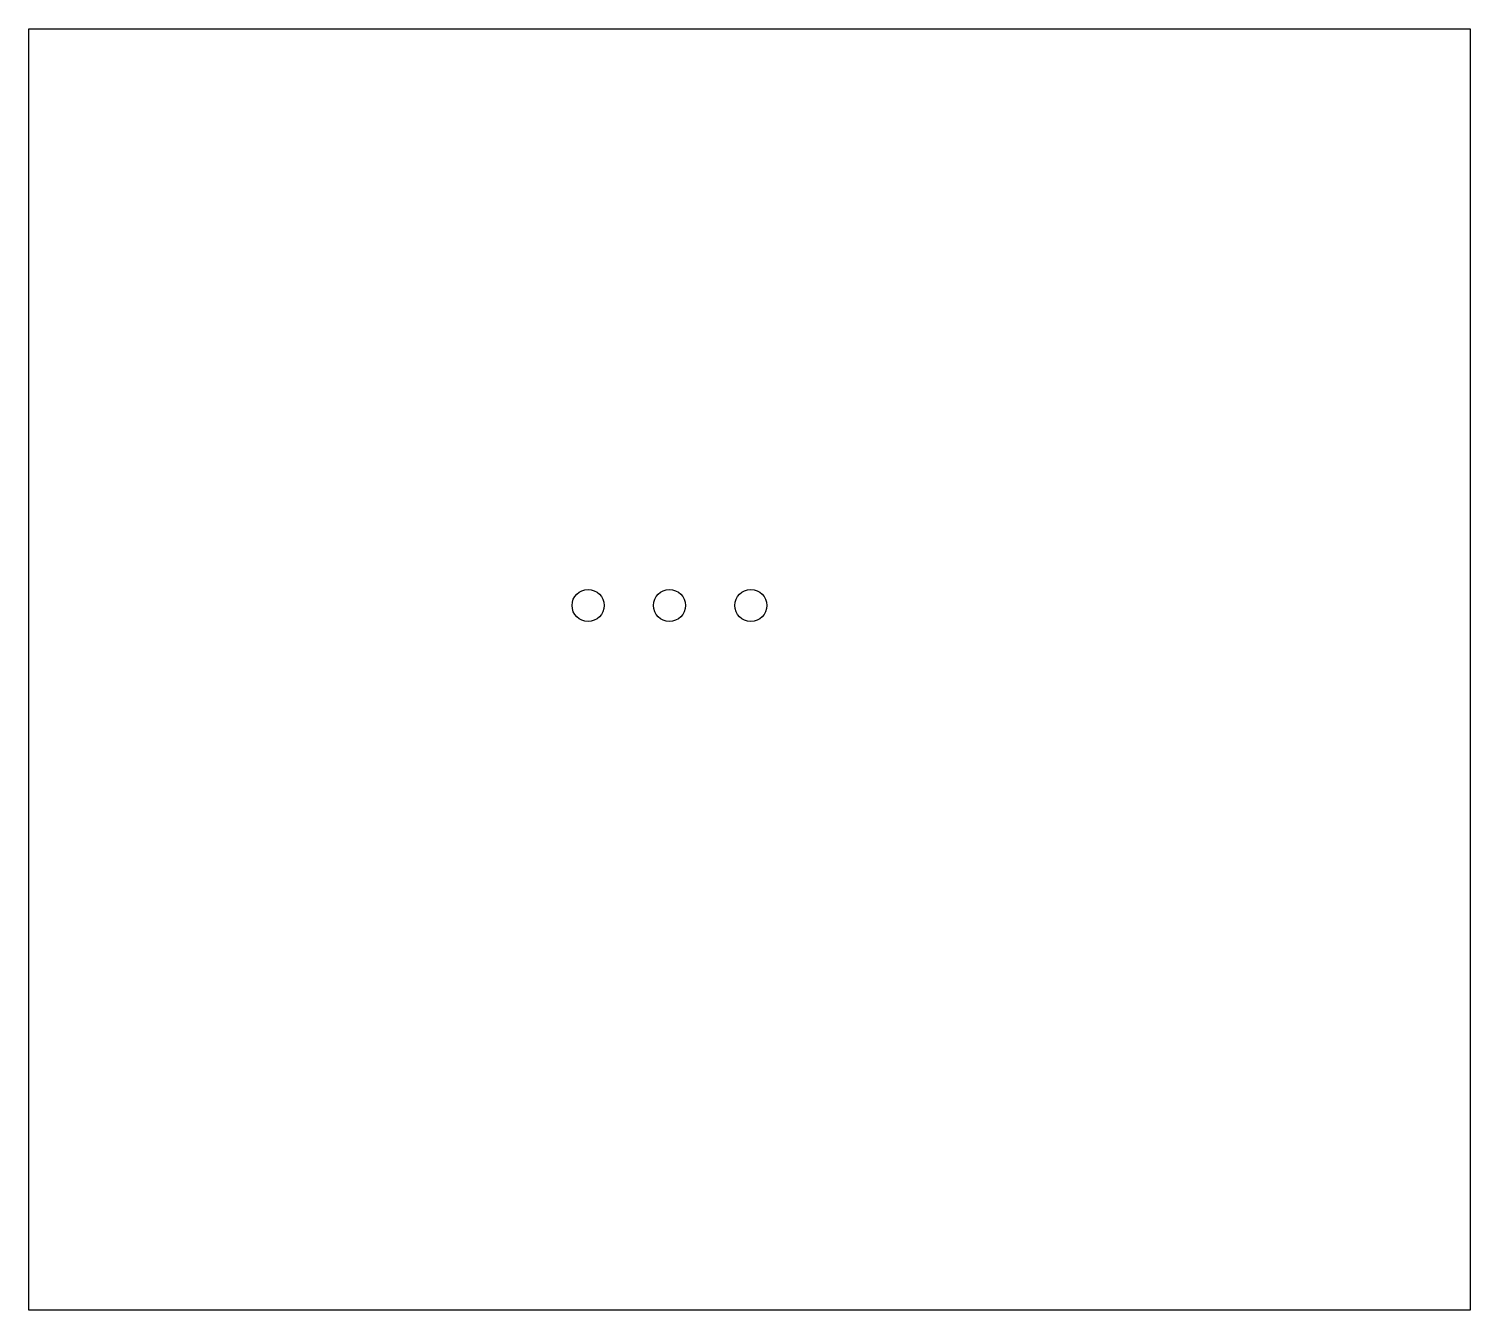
# Model space of a CAD drawing. Extents: x 10 to 55, y -45 to -5.
import ezdxf

# ---------------------------------------------------------------- set-up
doc = ezdxf.new("R2010")
doc.units = 0
doc.layers.add('BLACK', color=7, linetype='CONTINUOUS')
doc.layers.add('WHITE', color=7, linetype='CONTINUOUS')

msp = doc.modelspace()

# ---------------------------------------------------------------- linework, layer by layer
at = {"layer": 'BLACK'}
for centre in [(27.46, -23), (30, -23), (32.54, -23)]:
    msp.add_circle(centre, 0.5, dxfattribs=at)
at = {"layer": 'WHITE', "linetype": 'CONTINUOUS'}
for p, q in [((10, -5), (55, -5)), ((10, -45), (10, -5)), ((55, -5), (55, -45)), ((55, -45), (10, -45))]:
    msp.add_line(p, q, dxfattribs=at)

doc.saveas('drawing.dxf')
